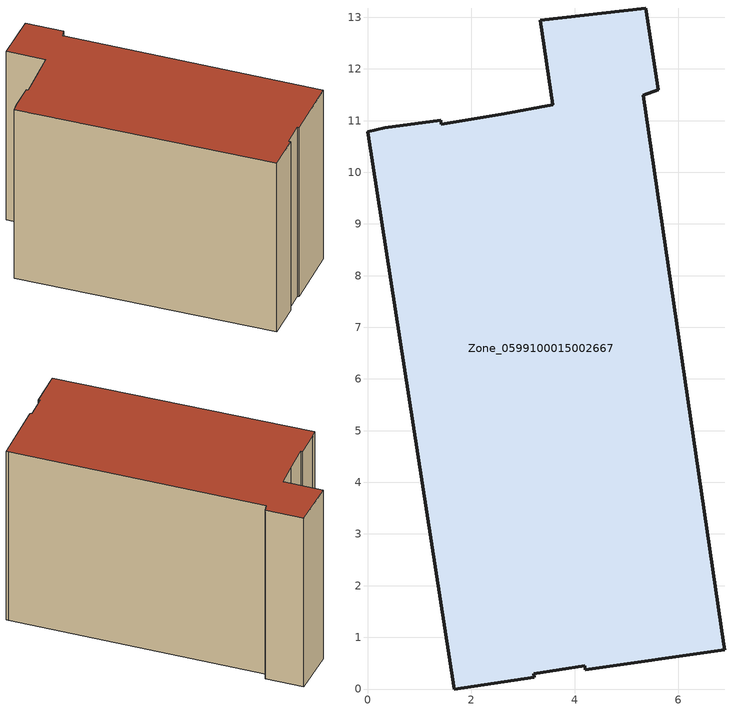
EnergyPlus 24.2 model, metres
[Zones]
Zone_0599100015002667
 floor ground (C_G): 3.57,11.31 3.33,12.94 5.37,13.18 5.61,11.6 5.33,11.49 6.88,0.86 6.9,0.76 4.2,0.37 4.19,0.45 3.21,0.3 3.22,0.23 1.67,0 0,10.79 0.32,10.86 1.4,11.01 1.42,10.93 2.64,11.14 z0.99
 wall outside (C_F): 5.61,11.6 5.37,13.18 3.33,12.94 3.57,11.31 2.64,11.14 1.42,10.93 1.4,11.01 0.32,10.86 0,10.79 1.67,0 3.22,0.23 3.21,0.3 4.19,0.45 4.2,0.37 6.9,0.76 6.88,0.86 5.33,11.49 5.61,11.6 z0.99:9.07
 roof outside (C_R): 6.88,0.86 5.33,11.49 5.61,11.6 5.37,13.18 3.33,12.94 3.57,11.31 2.64,11.14 1.42,10.93 1.4,11.01 0.32,10.86 0,10.79 1.67,0 3.22,0.23 3.21,0.3 4.19,0.45 4.2,0.37 6.9,0.76 z9.07
[BUILDING]
Pand.0599100015002667: North Axis=0; Terrain=City; Loads Convergence Tolerance Value=0.04; Temperature Convergence Tolerance Value=0.4; Solar Distribution=FullExterior; Maximum Number of Warmup Days=25; Minimum Number of Warmup Days=1
[Site:Location]
Rotterdam.The.Hague.AP_ZH_NLD Design_Conditions: Latitude=51.96; Longitude=4.45; Time Zone=1; Elevation=-4.5
[SITE:GROUNDTEMPERATURE:BUILDINGSURFACE]
18, 18, 18, 18, 18, 18, 18, 18, 18, 18, 18, 18
[MATERIAL] Thermal Absorptance=0.9; Solar Absorptance=0.7; Visible Absorptance=0.7
Name | Roughness | Thickness | Conductivity | Density | Specific Heat
G.TI.1975-1991 | MediumSmooth | 0.15 | 0.288461 | 540 | 1210
F.TI.1975-1991 | Rough | 0.3 | 0.230769 | 1920 | 840
R.TI.1975-1991 | MediumRough | 0.2 | 0.153846 | 1500 | 1000
[CONSTRUCTION]
C_G: G.TI.1975-1991
C_F: F.TI.1975-1991
C_R: R.TI.1975-1991
[ZONE]
Zone_0599100015002667: Type=1; Multiplier=1; Ceiling Height=Autocalculate; Volume=Autocalculate; Floor Area=autocalculate; Part of Total Floor Area=Yes
[ZONEINFILTRATION:DESIGNFLOWRATE]
Infil_Zone_0599100015002667: Zone or ZoneList or Space or SpaceList=Zone_0599100015002667; Schedule=AlwaysOn; Design Flow Rate Calculation Method=Flow/Area; Flow Rate per Floor Area=0.003; Constant Term Coefficient=1; Temperature Term Coefficient=0; Velocity Term Coefficient=0; Velocity Squared Term Coefficient=0
[HVACTEMPLATE:ZONE:IDEALLOADSAIRSYSTEM]
Zone_0599100015002667: Maximum Heating Supply Air Temperature=50; Minimum Cooling Supply Air Temperature=13; Maximum Heating Supply Air Humidity Ratio=0.0156; Minimum Cooling Supply Air Humidity Ratio=0.0077; Heating Limit=NoLimit; Cooling Limit=NoLimit; Dehumidification Control Type=ConstantSensibleHeatRatio; Cooling Sensible Heat Ratio=0.7; Dehumidification Setpoint=60; Humidification Control Type=None; Humidification Setpoint=30; Outdoor Air Method=None; Outdoor Air Flow Rate per Person=0.00944; Outdoor Air Flow Rate per Zone Floor Area=0; Outdoor Air Flow Rate per Zone=0; Demand Controlled Ventilation Type=None; Outdoor Air Economizer Type=NoEconomizer; Heat Recovery Type=None; Sensible Heat Recovery Effectiveness=0.7; Latent Heat Recovery Effectiveness=0.65
[ZONECONTROL:THERMOSTAT]
ThermostatControl_Zone_0599100015002667: Zone or ZoneList=Zone_0599100015002667; Control Type Schedule=DualSetpointControlType; Control 1=Thermostat_Zone_0599100015002667; Temperature Difference Between Cutout And Setpoint=0
[THERMOSTATSETPOINT:DUALSETPOINT]
Thermostat_Zone_0599100015002667: Heating Setpoint Temperature Schedule=HeatingSetpoint_Zone_0599100015002667; Cooling Setpoint Temperature Schedule=CoolingSetpoint_Zone_0599100015002667
[SCHEDULE:COMPACT]
HeatingSetpoint_Zone_0599100015002667: Through: 12/31, For: AllDays, Until: 24:00, 21
CoolingSetpoint_Zone_0599100015002667: Through: 12/31, For: AllDays, Until: 24:00, 24
DualSetpointControlType: Through: 12/31, For: AllDays, Until: 24:00, 4
AlwaysOn: Through: 12/31, For: AllDays, Until: 24:00, 1
